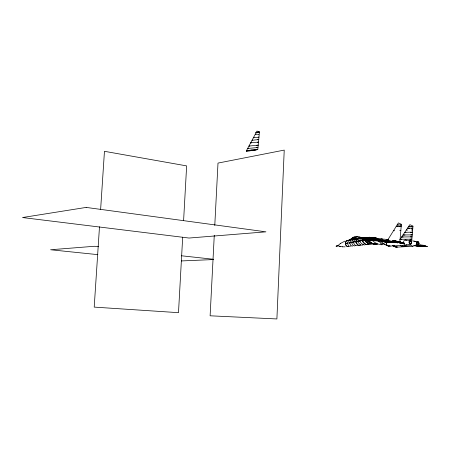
<?xml version="1.0" encoding="UTF-8"?>
<svg xmlns="http://www.w3.org/2000/svg" width="450" height="450" viewBox="0 0 450 450"><rect width="100%" height="100%" fill="white"/><g stroke="black" fill="none" stroke-linecap="round" stroke-linejoin="round"><path stroke-width="0.67" d="M397.688 247.028L393.986 246.521L394.026 245.16M386.527 245.486L386.651 241.38L381.234 241.684L386.527 245.486L390.274 246.004M214.273 235.243L210.116 315.799L276.896 318.954L284.231 150.097L217.997 163.086L214.779 225.433M182.683 237.189L178.493 312.671L94.202 307.108L99.489 226.761M183.611 220.416L186.638 165.898L104.456 151.307L100.637 209.295M399.859 242.083L401.361 224.274L398.396 222.913L386.286 242.28A49.208 3.752 3.4 0 0 392.361 242.263L399.859 242.083L391.371 242.134A47.649 3.313 3.2 0 0 386.269 242.28M411.705 240.947L412.988 226.052L409.86 224.674L399.78 239.822M256.826 149.715L257.782 149.563L259.453 132.053L256.967 131.046L246.319 150.975L249.491 150.812M399.206 242.938L399.488 242.347L367.824 240.024M348.255 246.364C344.812 247.556 344.632 239.974 348.064 240.621M379.676 241.532L379.974 240.75M354.386 239.068L355.292 237.195L356.372 236.632A18.692 13.77 -82.9 0 1 357.761 236.661L362.228 237.594A16.324 11.694 -54 0 1 363.392 238.061A3.42 0.529 -1.3 0 0 362.093 238.151M352.761 239.344C353.048 238.472 354.015 236.076 355.123 237.437M356.062 238.826L357.098 236.947L358.065 236.903M351.321 239.631L352.333 237.836L353.278 237.797M350.854 245.863C349.161 247.686 347.788 244.507 347.451 243.152C347.85 241.937 349.228 238.854 350.741 240.649M351.416 239.614L351.996 239.49A22.061 3.324 -1.3 0 1 354.296 239.085C356.524 239.079 358.228 238.376 359.438 236.942M352.929 245.903C351.09 247.05 350.139 244.08 349.667 242.809C350.196 241.672 351.146 238.888 352.828 239.974M359.595 238.393L360.276 237.285L361.035 237.398M355.686 245.374C353.728 247.236 352.012 244.052 351.517 242.443C352.142 241.155 353.351 238.393 355.174 239.558M361.299 238.213L361.991 237.555L362.61 238.202M357.519 245.458C355.359 246.628 353.947 243.697 353.272 242.111C354.015 240.806 355.095 238.573 356.94 239.13M355.95 241.127L355.635 241.684L354.639 241.864M355.804 241.38L355.821 242.078M355.838 241.318L356.782 239.917A9.096 6.429 86.1 0 1 356.963 239.704A8.016 5.664 86.1 0 1 357.182 239.468A7.138 5.046 86 0 1 357.407 239.248A6.154 4.354 86 0 1 357.643 239.046A4.922 3.482 85.9 0 1 358.149 238.719A4.117 2.914 85.9 0 1 358.414 238.607L361.716 237.971M355.877 241.256L357.019 239.636L358.374 238.624A3.814 2.7 85.9 0 1 358.971 238.5A3.319 2.351 85.8 0 1 359.544 238.584A3.814 2.7 85.9 0 1 359.854 238.719A3.819 2.706 85.9 0 0 359.533 238.584M356.017 241.02L356.321 240.547M363.521 244.575C361.063 246.752 358.757 243.112 357.452 241.352L359.443 238.787L361.367 238.101M380.571 239.507L381.713 238.348L383.062 239.366M336.111 246.167L336.954 246.088M357.463 241.357L359.775 240.913L362.571 237.909L364.686 237.724M397.822 242.758L398.469 241.791M356.355 240.497L356.546 240.221A10.35 7.307 86.1 0 1 356.749 239.957A9.703 6.851 86.1 0 1 356.963 239.704A8.134 5.749 86.1 0 1 357.182 239.468A6.846 4.837 86 0 1 357.407 239.248M383.203 243.883L381.791 244.879L380.447 243.501M362.559 239.861L362.064 240.463M368.179 237.831A6.188 4.354 85.9 0 0 366.57 237.33A6.232 4.382 85.9 0 0 365.968 237.386L365.799 237.42A6.795 4.776 86 0 0 365.546 237.487A7.054 4.956 86 0 0 365.22 237.611A7.684 5.406 86 0 0 364.894 237.769A7.897 5.552 86 0 0 364.579 237.949A9.096 6.39 86.1 0 0 364.275 238.157A9.934 6.981 86.1 0 0 363.977 238.388A12.33 8.657 86.2 0 0 363.133 239.192L362.115 240.452L362.295 240.75M340.363 243.546L338.068 245.531L336.949 245.824M362.621 240.339L364.326 239.917L366.294 238.258L368.083 237.42L369.883 237.274L371.571 237.803L370.924 237.521L369.264 237.915L365.946 239.946C368.123 242.775 371.88 245.239 375.531 243.759M360.979 240.677L363.375 240.165A26.612 3.802 -0.3 0 0 364.365 239.906L367.65 237.561L370.811 237.482M348.772 240.12L350.072 239.777M364.748 240.412L366.514 242.291L368.359 243.489L370.142 243.934L372.004 243.675L370.024 243.934L368.151 243.399L366.3 242.1L364.365 239.906L367.909 237.471L369.298 237.24L371.346 237.69M340.599 243.371L344.869 241.138M340.267 243.613L340.706 243.298M350.848 239.001L353.132 237.454M350.707 239.096L348.508 240.576M258.907 132.356L259.228 132.154A4.522 0.99 1.8 0 1 259.453 132.053A5.147 1.136 1.9 0 1 258.834 132.12L258.744 132.131M258.84 132.401L259.453 132.053L257.76 132.21M368.55 239.636C367.515 241.099 372.032 243.253 373.539 243.883M369.636 243.613C366.823 246.122 363.369 243.135 362.132 240.452L364.567 237.971A8.404 5.906 86 0 1 364.894 237.769A7.026 4.939 86 0 1 365.22 237.611A6.84 4.809 86 0 1 365.546 237.487A6.508 4.579 85.9 0 1 365.884 237.403A6.148 4.326 85.9 0 1 366.57 237.336A6.227 4.382 85.9 0 1 368.196 237.836M360.54 245.036C358.431 246.431 356.614 243.849 355.854 242.145M336.139 246.133L336.909 245.919M368.747 238.753C371.132 237.347 374.209 237.144 376.673 238.477M369.799 238.877L372.488 237.893L374.259 237.735A15.581 10.879 86.4 0 1 376.982 238.297A17.111 11.953 86.5 0 1 377.882 238.703M360.343 245.154C355.483 246.718 357.75 239.186 353.272 242.111M385.459 242.426L383.625 241.172L388.333 239.923M373.995 239.377L377.612 238.494A18.787 13.072 86.6 0 1 381.161 239.001M365.512 244.626C363.611 246.482 357.508 240.446 361.266 240.621M251.668 150.581L248.749 150.868A17.044 2.711 4.2 0 1 246.319 150.981L251.572 150.097M392.046 241.014L390.15 241.684L391.078 242.179A38.115 25.982 84.2 0 0 392.001 242.623M258.694 134.404C260.196 134.162 253.783 134.218 255.538 134.769M373.944 239.349L378.934 239.917L386.938 241.644L366.975 240.176L366.396 238.882L369.923 238.612M371.841 243.731C369.011 244.862 365.091 241.706 364.691 239.912M362.947 238.241L363.381 238.118A3.42 0.529 -1.2 0 1 362.976 238.275M367.537 239.231L370.586 238.714L372.369 239.085M366.429 238.961L370.091 238.641L375.424 239.692L366.463 239.034L369.866 238.657L373.759 239.293M413.916 245.706L420.626 245.824M391.41 241.476L390.476 241.718L404.235 243.214L403.239 242.921M389.098 240.508L386.263 241.386L388.103 242.556M258.165 137.312L258.969 137.143L253.384 137.751L254.014 137.773M349.132 242.893L349.718 242.803A7.335 1.018 -0.3 0 0 350.499 242.662L351.737 242.404M350.488 242.657L350.466 242.662A4.59 0.636 -0.3 0 1 350.156 242.73L349.689 242.803M350.55 242.646L350.572 242.64A8.719 1.193 -0.4 0 1 350.752 242.601L350.859 242.578M350.168 239.878L348.098 240.435L348.986 240.604M405.664 245.171L410.501 244.08M351.619 239.451L353.166 239.13A18.934 2.869 -1.3 0 1 353.936 238.989L359.111 238.258M351.309 239.636L350.516 239.805M362.166 240.441L362.914 241.689M359.527 240.958L358.251 241.2M350.803 239.619L350.184 239.749M257.721 139.759L258.733 139.573L252.034 140.276L252.731 140.287M351.709 242.409L352.761 242.207M360.641 240.744L359.578 240.953M359.291 241.003L357.21 241.403M352.828 242.19L353.317 242.1M354.246 241.931L355.826 241.656M352.716 242.213L353.171 242.128M356.968 241.447L356.287 241.571M254.475 150.131L255.566 149.934M257.254 142.329L258.491 142.127L251.432 142.639A8.786 1.305 4.7 0 0 250.622 142.92A8.859 1.333 4.9 0 0 251.393 142.931M255.634 149.923L256.748 149.664M255.234 149.996L257.406 149.619M253.991 150.216L254.621 150.103M254.008 150.216L252.501 150.463M345.589 243.444L346.826 243.248M253.007 150.384L251.741 150.57M256.697 145.373L258.204 145.153L248.951 146.047L249.806 146.047M346.511 243.298L346.112 243.36M257.479 149.608L257.782 149.563L255.932 149.737M347.411 243.157L348.93 242.921M252.428 150.474L251.032 150.66M256.269 147.735L257.979 147.504L247.663 148.466L248.58 148.461M376.498 244.035C375.289 246.324 364.011 239.304 367.847 240.03M249.013 150.384L249.306 150.345M249.407 150.334L250.785 150.176M357.902 238.584L360.81 238.067M337.033 246.156L338.164 245.914L342.557 246.819M381.892 244.226L380.998 244.333A17.814 12.369 85.1 0 1 377.443 243.833L374.794 242.499L372.161 240.339M250.948 150.671L249.581 150.806M358.695 238.494L359.303 238.528M410.625 245.627L401.782 246.302M360.433 238.303L364.106 237.797M250.898 150.165L253.08 149.968M361.401 238.202L362.048 238.14M251.685 150.092L252.377 150.03M257.664 132.221L256.281 132.424L258.278 132.171M256.174 149.715L254.52 149.85M252.866 149.985L253.789 149.912M253.688 149.917L254.863 149.822M400.838 230.473L399.724 230.558M418.303 244.507L421.29 245.627L416.807 245.25A10.794 4.359 -82.5 0 1 417.116 245.002M388.513 246.184L405.399 245.194M395.882 247.202L412.808 246.24M411.249 232.256L412.459 232.183L405.866 232.268A13.365 1.136 3 0 0 404.752 232.346A13.5 1.176 3.1 0 0 405.939 232.363M412.656 229.928L411.322 229.989M370.896 237.527L373.314 237.718M388.311 240.795L390.403 240.694M410.4 232.29L410.833 232.273M181.35 260.944L213.311 259.566M410.726 234.917L412.228 234.861L403.003 234.979L405.034 235.007M410.332 236.903L412.059 236.835L401.659 236.998L403.178 237.015M345.178 246.836L342.411 246.814M409.882 239.214L411.857 239.158L400.146 239.271L401.822 239.293M415.98 245.177L418.832 245.374L424.147 246.578L423.591 246.454M400.033 225.045L401.299 225.023L397.839 224.938A5.647 0.371 4.4 0 0 397.108 224.972A5.664 0.377 4.4 0 0 398.464 225.028M399.628 226.586L401.169 226.564L397.074 226.463A7.942 0.506 4.4 0 0 396.157 226.491A7.982 0.518 4.5 0 0 397.733 226.558L398.081 226.564M411.711 228.319L412.796 228.313L408.527 228.178A7.892 0.518 4.6 0 0 407.514 228.195A7.937 0.529 4.6 0 0 408.752 228.257M394.914 241.487L394.605 241.47A21.819 20.981 -85.5 0 0 393.823 241.442L391.494 241.549A17.567 16.886 -83.3 0 0 390.701 241.656L403.093 243.101L402.711 243M411.306 226.8L412.926 226.789L409.326 226.676A5.608 0.377 4.5 0 0 408.51 226.699A5.631 0.383 4.5 0 0 409.579 226.749M256.5 132.857L256.005 132.846A2.739 0.602 1.9 0 0 256.292 132.857M364.629 239.912L366.823 239.963M398.796 242.055L394.729 241.144A14.282 13.894 -80.9 0 0 390.774 241.627A14.214 13.826 -80.9 0 1 395.016 241.155A20.109 19.564 -85 0 1 397.738 241.47L399.589 241.875M409.5 228.285L409.849 228.296M409.899 226.766L410.203 226.778M393.823 241.442A19.924 19.159 -84.5 0 0 392.254 241.476A17.432 16.762 -83.2 0 0 391.478 241.549A17.359 16.689 -83.2 0 0 390.701 241.656L391.494 241.549A18.484 17.769 -83.8 0 1 392.254 241.481A19.451 18.709 -84.3 0 1 393.823 241.442L394.633 241.47M394.447 241.459L394.605 241.47A23.974 23.051 -86.6 0 1 394.802 241.481M395.348 241.161L393.204 241.161A11.064 11.014 -16.7 0 0 391.005 241.577L402.519 242.949M412.644 240.868L415.671 241.47M376.718 239.912L371.025 238.764L366.519 239.158L379.046 240.081L374.051 238.967L369.45 238.567A13.455 10.232 -82.4 0 0 366.39 238.843L374.979 239.619M394.926 241.611L390.628 241.678L401.957 242.989L401.259 242.809M395.876 242.629L397.935 242.781M399.988 242.933L401.361 243.034M366.396 238.882L374.67 239.563L374.186 239.451M416.087 245.486L418.303 245.661L416.121 245.149M414.219 245.565L423.495 246.431M416.683 246.004L424.147 246.578M385.695 242.556A27.231 18.692 84.7 0 1 383.636 241.138L399.639 242.381L404.235 243.214L390.774 241.639L395.077 241.149L400.421 242.094M416.683 245.987A12.859 10.086 -82.5 0 1 419.692 245.734L424.266 246.594L414.596 245.779L417.791 245.458L421.447 246.071M394.566 241.706L390.549 241.695L401.175 242.91L395.893 241.864M416.199 245.031L427.5 246.476L415.912 245.138M415.884 245.047L419.361 245.362L417.881 244.676M97.875 254.649L50.563 249.756L94.382 246.274L98.556 246.729M181.316 255.757L213.311 259.251M395.01 241.172L393.446 241.088A7.189 6.986 2.7 0 0 391.292 241.504M405.281 239.968L410.293 240.542M413.944 241.189L417.713 241.622M416.599 245.025L418.455 245.239L417.774 244.935M359.207 238.517L359.691 238.641M421.695 246.263L422.241 246.336M422.702 246.392L423.017 246.431M415.221 245.447L424.266 246.594M370.018 238.629L386.938 241.644M399.786 242.415L402.598 242.814M396.63 241.672L397.254 241.763M391.708 241.706L394.318 242.151M396.748 241.689L403.093 243.101M398.081 242.28L404.235 243.214L403.959 243.135M395.634 241.144L401.169 242.747L391.146 241.543A8.933 8.747 1.6 0 1 393.744 241.048L395.01 241.076A23.198 22.562 -87.2 0 1 399.246 241.813L401.248 242.331M395.348 241.076L400.404 242.634L391.224 241.521L391.832 241.312A7.594 7.38 2.7 0 1 393.615 241.003L397.463 241.487L402.322 242.921L397.046 241.881M420.722 245.841L422.758 246.263L421.661 245.959M396.951 241.718L398.492 241.993M375.159 239.648L375.474 239.704M375.902 239.771L377.224 239.996M378.703 240.249L380.002 240.469M397.406 241.791L399.583 242.511M349.149 240.294L348.778 240.182M416.723 245.076L420.587 245.947M339.542 246.358L340.312 246.516M398.683 242.027L400.793 242.511L400.179 242.364M395.887 242.471L397.198 242.752M373.967 239.451L373.309 239.304M398.953 242.083L400.027 242.325M373.213 239.282L372.465 239.107M399.69 241.976L394.926 241.217L390.842 241.622L403.622 243.118L399.69 241.976L401.197 242.314M400.584 242.145L401.912 242.528M373.697 243.928L377.556 244.119L374.929 244.198L372.313 243.388L367.982 240.036A22.123 15.429 86.7 0 1 371.43 238.151A17.409 12.156 86.5 0 1 373.269 237.769A15.998 11.171 86.4 0 1 375.137 237.808A15.93 11.121 86.4 0 1 376.982 238.297A16.937 11.829 86.5 0 1 377.966 238.742M401.417 242.381L403.071 242.871M403.684 243.051L402.412 242.674M402.244 242.623L402.576 242.724M387.917 240.024L387.022 239.698A21.814 15.098 86.8 0 0 383.406 239.169L380.649 239.602L377.859 240.756L380.554 242.713L383.259 243.939A21.178 14.625 85 0 0 385.065 244.35M365.929 244.356L366.013 244.389A7.223 5.074 85.6 0 0 366.345 244.491A6.294 4.421 85.7 0 0 367.02 244.581A6.39 4.494 85.6 0 1 366.334 244.485A6.508 4.579 85.6 0 1 366.013 244.389A7.279 5.113 85.6 0 1 364.736 243.664A8.629 6.064 85.5 0 1 364.433 243.416A9.444 6.638 85.5 0 1 364.14 243.146A10.052 7.059 85.5 0 1 363.859 242.859A12.178 8.544 85.4 0 1 363.066 241.892L362.964 241.757M396.506 241.042L397.418 241.403M376.875 238.252L377.741 238.629M418.32 245.177L417.639 244.873M368.077 237.769L366.345 237.341L364.567 237.971A9.214 6.48 86.1 0 0 364.275 238.157A10.164 7.144 86.1 0 0 363.977 238.388A12.893 9.051 86.2 0 0 362.869 239.49A15.638 10.969 86.3 0 0 362.61 239.799M374.108 237.988L374.901 238.359M396.574 242.038L397.474 242.618M392.394 245.385L393.986 246.521M356.552 236.874L355.056 236.768A8.612 6.328 -82 0 0 353.115 237.386M376.47 239.406L377.252 240.086M373.258 239.001L373.838 239.58M373.298 239.046L373.86 239.602M373.359 239.091L374.017 239.771M369.214 238.629L369.776 239.237A10.463 7.369 86.1 0 0 368.814 238.252M364.652 240.289L364.365 239.906M360.062 237.741L360.512 238.956M353.812 238.607L354.156 239.501M355.517 238.14L355.894 239.169M358.785 238.179L358.959 238.68M383.58 240.542L383.833 241.296M357.328 238.314L357.514 238.882M366.969 240.131A38.902 28.643 -84.8 0 1 373.944 239.377M385.414 241.369A38.413 30.071 -85.2 0 1 386.201 241.341M350.803 240.317A1.89 0.292 -1.1 0 1 349.093 240.328M402.699 245.914A2.638 1.794 85.9 0 1 400.269 245.194M399.887 243.225A2.638 1.794 85.9 0 1 400.072 242.342M389.351 245.886A2.7 1.862 85.9 0 1 386.595 243.996A2.7 1.862 85.9 0 1 388.491 240.806M406.547 244.597A2.616 1.778 85.9 0 1 404.117 244.378A2.616 1.778 85.9 0 1 403.954 240.817A2.616 1.778 85.9 0 1 406.361 240.531M396.821 246.808A2.683 1.839 86 0 1 394.071 245.396M394.633 242.336A2.683 1.839 86 0 1 394.853 242.139M395.989 241.881A2.683 1.839 86 0 1 397.136 242.82M414.028 245.52A2.599 1.755 85.9 0 1 411.3 244.991M416.717 242.286A1.772 1.187 85.9 0 1 418.652 242.432A1.772 1.187 85.9 0 1 418.033 245.104A1.772 1.187 85.9 0 1 416.498 243.214M416.869 242.325A1.575 1.057 85.9 0 1 418.579 242.601A1.575 1.057 85.9 0 1 417.971 244.924A1.575 1.057 85.9 0 1 416.632 243.231M417.229 242.769A1.204 0.81 85.9 0 1 418.562 242.629A1.204 0.81 85.9 0 1 418.224 244.524A1.204 0.81 85.9 0 1 417.144 243.253M407.773 230.04A10.018 0.838 3.4 0 1 406.311 230.012M385.999 242.73A27.602 18.939 84.7 0 1 383.636 241.144M388.108 239.94A27.647 19.035 87.1 0 0 383.636 241.217A27.726 19.086 87.1 0 1 388.266 239.923M362.34 240.829A16.566 11.599 85.3 0 0 362.576 241.194A15.199 10.648 85.3 0 0 362.818 241.549A14.513 10.17 85.3 0 0 363.066 241.898M363.859 242.859A10.226 7.183 85.5 0 0 364.14 243.146A9.371 6.581 85.5 0 0 364.433 243.416A8.454 5.94 85.6 0 0 364.731 243.664M357.643 239.046A5.057 3.578 85.9 0 1 358.149 238.719A4.151 2.936 85.9 0 1 358.414 238.607A3.623 2.559 85.9 0 1 358.971 238.506M368.831 238.264A10.373 7.307 86.1 0 1 369.748 239.203M369.202 239.22A20.756 14.484 86.7 0 1 371.436 238.168A17.252 12.043 86.5 0 1 373.269 237.769A15.789 11.025 86.4 0 1 375.137 237.808M379.333 239.591A19.598 13.697 86.6 0 1 380.025 240.12M397.659 242.747A29.891 20.599 87.2 0 0 396.343 241.903A30.049 20.706 87.2 0 1 397.8 242.848M397.058 242.747A63.287 42.818 83.1 0 1 395.196 242.072M348.604 246.398A3.105 2.183 79 0 1 346.14 245.413A3.111 2.194 79.3 0 1 345.442 243.225M345.431 243.157A3.116 2.211 79.4 0 1 345.572 242.027A3.116 2.211 79.4 0 1 346.843 240.463A3.099 2.188 80.3 0 1 348.103 240.531M349.599 242.291A3.116 2.183 79.8 0 1 349.841 243.248M394.678 230.715A13.573 1.181 3.1 0 1 393.519 230.709M246.291 150.975A18.332 2.841 4 0 1 249.024 150.39M255.926 132.671L256.252 132.429L255.932 132.649M421.768 245.588L421.577 245.846C425.137 247.146 424.136 244.879 422.303 245.109A7.2 2.081 -82.5 0 0 421.768 245.588M424.733 245.649L424.575 245.728A6.553 2.132 -82.5 0 0 424.08 246.156L426.414 246.324L424.733 245.649M423.832 245.357L423.686 245.413A6.806 1.963 -82.5 0 0 423.034 246.026L425.317 246.178L423.832 245.357M420.896 244.839L420.688 244.907A8.544 2.818 -82.5 0 0 419.799 245.621L422.989 245.857L420.896 244.839M368.702 239.186L367.605 239.383L380.599 240.345L374.76 239.029A31.59 23.771 -84.2 0 0 372.437 238.866L368.702 239.186M86.141 207.416L22.5 217.536L189.011 238.044L265.95 231.84L86.141 207.416M393.277 241.155L392.799 241.189A6.891 6.733 0.9 0 0 391.343 241.493L398.829 242.393L393.277 241.155M409.168 241.498A1.783 1.204 85.9 0 0 410.394 244.091A1.783 1.204 85.9 0 0 411.244 241.357A1.783 1.204 85.9 0 0 409.168 241.498M409.286 241.588A1.586 1.074 85.9 0 0 410.383 243.894A1.586 1.074 85.9 0 0 411.142 241.459A1.586 1.074 85.9 0 0 409.286 241.588M409.556 241.577A1.581 1.069 85.9 0 0 410.642 243.877A1.581 1.069 85.9 0 0 411.396 241.453A1.581 1.069 85.9 0 0 409.556 241.577M409.781 241.746A1.209 0.821 85.9 0 0 410.614 243.512A1.209 0.821 85.9 0 0 411.193 241.65A1.209 0.821 85.9 0 0 409.781 241.746M416.987 242.651A1.569 1.052 85.9 0 0 418.061 244.935A1.569 1.052 85.9 0 0 418.804 242.528A1.569 1.052 85.9 0 0 416.987 242.651M367.02 244.581A6.677 4.697 85.6 0 0 368.027 244.457A7.149 5.023 85.6 0 0 368.348 244.35A8.224 5.782 85.6 0 0 368.978 244.052A9.366 6.587 85.5 0 0 369.281 243.861A9.771 6.874 85.5 0 0 369.579 243.653A10.103 7.11 85.5 0 1 369.281 243.861A9.253 6.508 85.5 0 1 368.978 244.052A8.151 5.732 85.6 0 1 368.348 244.35A7.374 5.186 85.6 0 1 368.027 244.457A6.784 4.77 85.6 0 1 367.02 244.581"/></g></svg>
